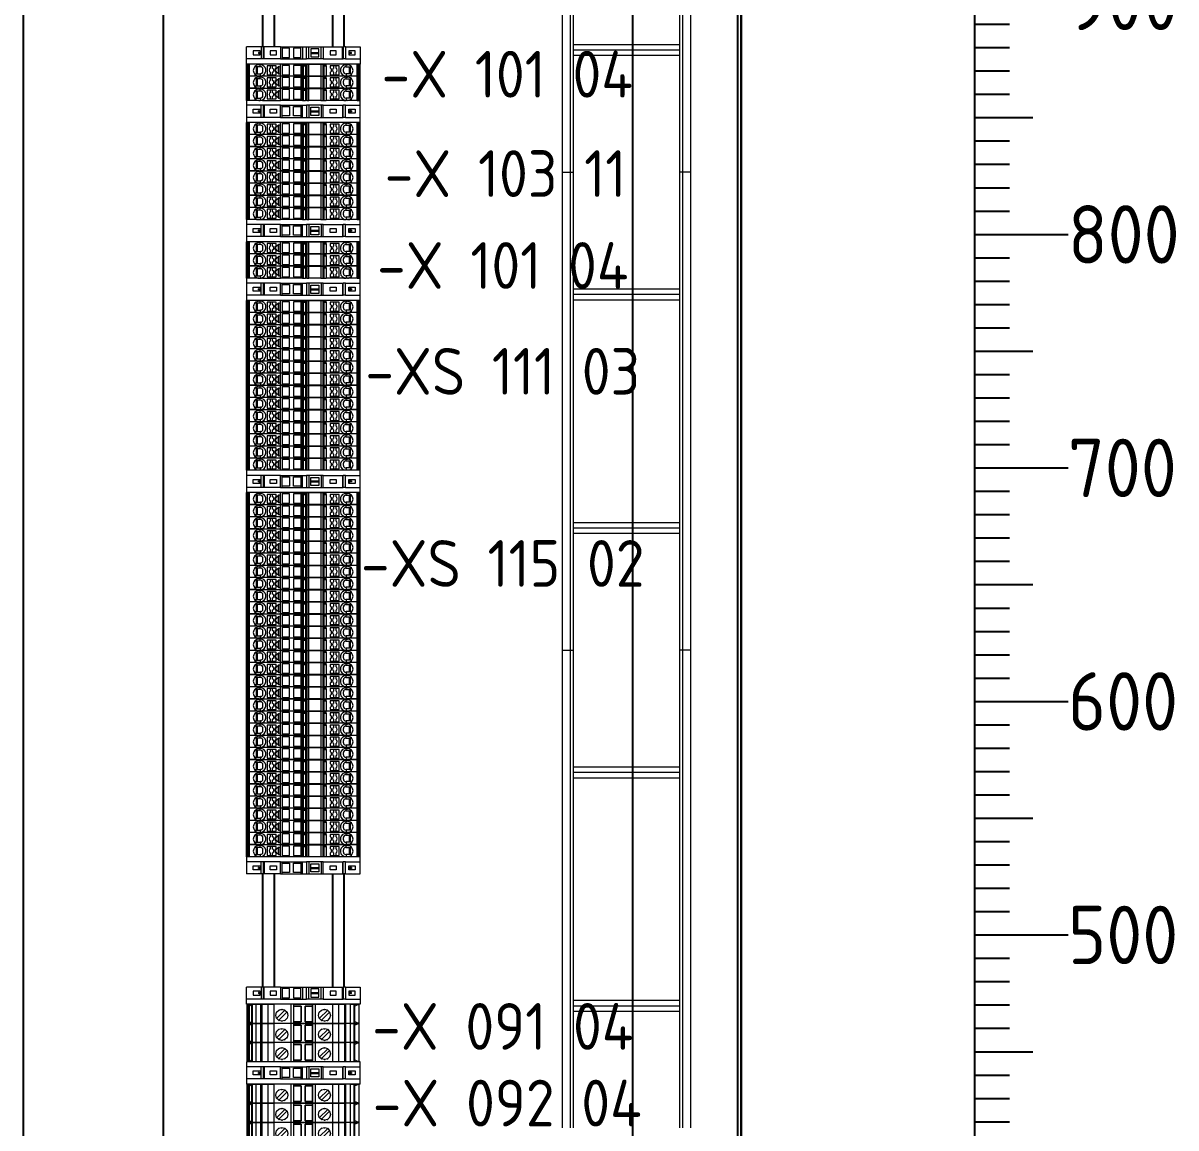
# Model space of a CAD drawing. Header units: millimetres. Extents: x 37984 to 70752, y 14140 to 37584.
# Drawn here: x 45920.5 to 46414.2, y 31186.2 to 31659.4 of the extents above; entities that cross this region are included whole.
import ezdxf
from ezdxf.enums import TextEntityAlignment as Align

# ---------------------------------------------------------------- set-up
doc = ezdxf.new("R2010")
doc.units = ezdxf.units.MM
doc.set_wipeout_variables(frame=1)
doc.layers.add('000-PI-Oprema', color=30, linetype='Continuous', lineweight=5)
doc.layers.add('SI-ORMAR-Oprema', color=30, linetype='Continuous', lineweight=5)
for name, color, linetype in [('000-PI-ORMAR', 2, 'Continuous'), ('000-PI_TEXT', 7, 'Continuous'), ('002-PI-Kabelska kanalica', 150, 'Continuous'), ('004-PI-DIN Šina', 3, 'Continuous')]:
    doc.layers.add(name, color=color, linetype=linetype)
doc.styles.add('PI0', font='isocpeur.ttf', dxfattribs={"width": 0.9})

# ---------------------------------------------------------------- blocks, each defined once
blk = doc.blocks.new('*U743')
at = {"layer": '002-PI-Kabelska kanalica'}
for p, q in [((-20, -100), (-20, 1420)), ((40, -100), (40, 1420))]:
    blk.add_line(p, q, dxfattribs=at)
blk = doc.blocks.new('*U744')
at = {"layer": '004-PI-DIN Šina'}
blk.add_lwpolyline([(1520, -17.5), (1520, 17.5), (0, 17.5), (0, -17.5)], close=True, dxfattribs=at)
for points in [[(0, 12.5), (1520, 12.5)], [(0, -12.5), (1520, -12.5)]]:
    blk.add_lwpolyline(points, dxfattribs=at)
blk = doc.blocks.new('*U749')
at = {"layer": '000-PI-Oprema', "ltscale": 0.25}
for p, q in [((-5, 722.54), (-5, 927.21)), ((-1.5, 722.54), (-1.5, 927.21)), ((-0.33, 722.54), (-0.33, 927.21)), ((45.33, 722.54), (45.33, 927.21)), ((46.5, 722.54), (46.5, 927.21)), ((50, 722.54), (50, 927.21)), ((-0.33, 777.21), (45.33, 777.21)), ((-0.33, 774.88), (45.33, 774.88)), ((-5, 722.54), (-0.33, 722.54)), ((-5, 722.54), (-0.33, 722.54)), ((-5, 517.87), (-5, 722.54)), ((-1.5, 722.54), (-1.5, 722.54)), ((-1.5, 517.87), (-1.5, 722.54)), ((-0.33, 517.87), (-0.33, 722.54)), ((50, 722.54), (45.33, 722.54)), ((50, 722.54), (45.33, 722.54)), ((45.33, 517.87), (45.33, 722.54)), ((46.5, 517.87), (46.5, 722.54)), ((50, 517.87), (50, 722.54)), ((-0.33, 672.54), (45.33, 672.54)), ((-0.33, 670.21), (45.33, 670.21)), ((-0.33, 572.54), (45.33, 572.54)), ((-0.33, 570.21), (45.33, 570.21)), ((-5, 517.87), (-0.33, 517.87)), ((-5, 517.87), (-0.33, 517.87)), ((-5, 313.2), (-5, 517.87)), ((-1.5, 517.87), (-1.5, 517.87)), ((-1.5, 313.2), (-1.5, 517.87)), ((-0.33, 313.2), (-0.33, 517.87)), ((50, 517.87), (45.33, 517.87)), ((50, 517.87), (45.33, 517.87)), ((45.33, 313.2), (45.33, 517.87)), ((46.5, 313.2), (46.5, 517.87)), ((50, 313.2), (50, 517.87)), ((-0.33, 467.87), (45.33, 467.87)), ((-0.33, 465.54), (45.33, 465.54)), ((-0.33, 367.87), (45.33, 367.87)), ((-0.33, 365.54), (45.33, 365.54))]:
    blk.add_line(p, q, dxfattribs=at)
for points in [[(-0.33, 772.54), (45.33, 772.54)], [(-0.33, 667.87), (45.33, 667.87)], [(-0.33, 567.87), (45.33, 567.87)], [(-0.33, 463.2), (45.33, 463.2)], [(-0.33, 363.2), (45.33, 363.2)]]:
    blk.add_lwpolyline(points, dxfattribs=at)
blk = doc.blocks.new('montažnaa')
at = {"layer": '000-PI-ORMAR'}
blk.add_line((46867.64, 28809.4), (46867.64, 26919.4), dxfattribs=at)
blk = doc.blocks.new('UT6')
blk.add_wipeout([(47586.51, 31702.83), (47586.51, 31694.61), (47634.55, 31694.61), (47634.55, 31702.83)]).dxf.layer = '000-PI-Oprema'
at = {"layer": '000-PI-Oprema'}
for p, q in [((47586.63, 31702.83), (47586.51, 31702.83)), ((47586.51, 31702.83), (47586.51, 31694.61)), ((47586.51, 31694.61), (47586.51, 31702.83)), ((47586.51, 31702.83), (47586.63, 31702.83)), ((47586.74, 31702.83), (47586.63, 31702.83)), ((47586.63, 31702.83), (47586.74, 31702.83)), ((47586.63, 31702.83), (47586.63, 31702.83)), ((47586.74, 31702.83), (47586.85, 31702.83)), ((47586.85, 31702.83), (47586.74, 31702.83)), ((47586.85, 31702.83), (47587.08, 31702.83)), ((47587.08, 31702.83), (47586.85, 31702.83)), ((47587.08, 31702.83), (47587.2, 31702.83)), ((47587.2, 31702.83), (47587.08, 31702.83)), ((47587.54, 31702.83), (47587.2, 31702.83)), ((47587.54, 31702.83), (47587.2, 31702.83)), ((47587.2, 31702.83), (47587.2, 31694.61)), ((47588.69, 31702.83), (47587.54, 31702.83)), ((47587.54, 31694.61), (47587.54, 31702.83)), ((47587.54, 31702.83), (47588.69, 31702.83)), ((47587.54, 31702.83), (47588.46, 31702.03)), ((47587.54, 31694.61), (47587.54, 31702.83)), ((47588.69, 31702.26), (47588.46, 31702.03)), ((47588.46, 31702.03), (47588.69, 31702.03)), ((47588.46, 31702.03), (47588.46, 31695.41)), ((47588.46, 31702.03), (47588.69, 31702.03)), ((47588.69, 31702.03), (47588.46, 31702.03)), ((47590.28, 31702.83), (47588.69, 31702.83)), ((47588.69, 31694.61), (47588.69, 31702.83)), ((47588.69, 31702.83), (47590.28, 31702.83)), ((47588.69, 31702.83), (47588.69, 31694.61)), ((47590.28, 31702.83), (47592.45, 31702.83)), ((47592.45, 31702.83), (47590.28, 31702.83)), ((47590.28, 31702.83), (47590.28, 31694.61)), ((47592.91, 31702.83), (47592.45, 31702.83)), ((47592.45, 31694.61), (47592.45, 31702.83)), ((47592.45, 31702.83), (47592.91, 31702.83)), ((47595.41, 31702.83), (47592.91, 31702.83)), ((47592.91, 31702.83), (47595.41, 31702.83)), ((47592.91, 31702.83), (47592.91, 31694.61)), ((47597.92, 31702.83), (47595.41, 31702.83)), ((47595.41, 31702.83), (47595.41, 31694.61)), ((47595.41, 31702.83), (47597.92, 31702.83)), ((47605.34, 31702.83), (47597.92, 31702.83)), ((47605.34, 31702.83), (47597.92, 31702.83)), ((47597.92, 31702.83), (47597.92, 31694.61)), ((47606.59, 31702.83), (47605.34, 31702.83)), ((47605.34, 31694.61), (47605.34, 31702.83)), ((47606.59, 31702.83), (47605.34, 31702.83)), ((47614.58, 31702.83), (47606.59, 31702.83)), ((47606.59, 31694.61), (47606.59, 31702.83)), ((47606.59, 31702.83), (47614.58, 31702.83)), ((47606.59, 31694.61), (47606.59, 31702.83)), ((47606.59, 31702.03), (47609.67, 31702.03)), ((47609.67, 31702.03), (47606.59, 31702.03)), ((47606.59, 31702.03), (47609.67, 31702.03)), ((47609.67, 31695.3), (47609.67, 31702.03)), ((47609.67, 31702.03), (47609.67, 31695.3)), ((47611.39, 31702.03), (47614.58, 31702.03)), ((47614.58, 31702.03), (47611.39, 31702.03)), ((47611.39, 31702.03), (47611.39, 31695.3)), ((47611.39, 31695.3), (47611.39, 31702.03)), ((47611.39, 31702.03), (47614.58, 31702.03)), ((47615.72, 31702.83), (47614.58, 31702.83)), ((47614.58, 31694.61), (47614.58, 31702.83)), ((47614.58, 31702.83), (47615.72, 31702.83)), ((47614.58, 31702.83), (47614.58, 31694.61)), ((47615.72, 31702.83), (47623.14, 31702.83)), ((47623.14, 31702.83), (47615.72, 31702.83)), ((47615.72, 31702.83), (47615.72, 31694.61)), ((47625.76, 31702.83), (47623.14, 31702.83)), ((47623.14, 31702.83), (47623.14, 31694.61)), ((47623.14, 31702.83), (47625.76, 31702.83)), ((47628.27, 31702.83), (47625.76, 31702.83)), ((47625.76, 31694.61), (47625.76, 31702.83)), ((47625.76, 31702.83), (47628.27, 31702.83)), ((47628.61, 31702.83), (47628.27, 31702.83)), ((47628.27, 31702.83), (47628.61, 31702.83)), ((47628.27, 31702.83), (47628.27, 31694.61)), ((47630.78, 31702.83), (47628.61, 31702.83)), ((47630.78, 31702.83), (47628.61, 31702.83)), ((47628.61, 31702.83), (47628.61, 31694.61)), ((47630.78, 31702.83), (47632.37, 31702.83)), ((47632.37, 31702.83), (47630.78, 31702.83)), ((47630.78, 31694.61), (47630.78, 31702.83)), ((47634.55, 31702.83), (47632.37, 31702.83)), ((47632.37, 31702.83), (47632.37, 31694.61)), ((47632.37, 31694.61), (47632.37, 31702.83)), ((47632.37, 31702.83), (47634.55, 31702.83)), ((47632.37, 31702.6), (47632.71, 31702.03)), ((47632.71, 31702.03), (47632.37, 31702.03)), ((47632.71, 31702.03), (47632.37, 31702.03)), ((47632.37, 31702.03), (47632.71, 31702.03)), ((47634.55, 31702.83), (47632.71, 31702.03)), ((47632.71, 31695.41), (47632.71, 31702.03)), ((47634.55, 31694.61), (47634.55, 31702.83)), ((47634.55, 31694.61), (47634.55, 31702.83)), ((47598.83, 31698.03), (47599.18, 31699.4)), ((47599.18, 31696.78), (47598.83, 31698.03)), ((47599.18, 31699.4), (47600.1, 31700.31)), ((47599.41, 31699.51), (47599.18, 31699.29)), ((47599.18, 31696.78), (47599.18, 31696.89)), ((47600.1, 31695.87), (47599.18, 31696.78)), ((47602.72, 31700.2), (47599.3, 31696.78)), ((47599.3, 31696.78), (47602.72, 31700.2)), ((47600.32, 31700.31), (47599.98, 31700.08)), ((47600.1, 31700.31), (47601.46, 31700.65)), ((47600.1, 31695.98), (47603.52, 31699.4)), ((47603.52, 31699.4), (47600.1, 31695.98)), ((47601.12, 31700.54), (47601.58, 31700.54)), ((47601.46, 31700.65), (47602.72, 31700.31)), ((47602.72, 31700.2), (47602.49, 31700.31)), ((47602.72, 31700.31), (47603.63, 31699.4)), ((47603.63, 31696.78), (47602.72, 31695.87)), ((47603.63, 31696.89), (47603.4, 31696.55)), ((47603.63, 31699.29), (47603.63, 31699.4)), ((47603.63, 31699.4), (47603.97, 31698.03)), ((47603.97, 31698.03), (47603.63, 31696.78)), ((47617.09, 31698.03), (47617.43, 31699.4)), ((47617.43, 31696.78), (47617.09, 31698.03)), ((47617.43, 31699.4), (47618.46, 31700.31)), ((47617.66, 31699.51), (47617.43, 31699.29)), ((47617.43, 31696.89), (47617.55, 31696.78)), ((47618.46, 31695.87), (47617.43, 31696.78)), ((47621.08, 31700.2), (47617.55, 31696.78)), ((47617.55, 31696.78), (47621.08, 31700.2)), ((47618.69, 31700.31), (47618.23, 31700.08)), ((47618.34, 31695.98), (47621.77, 31699.4)), ((47621.77, 31699.4), (47618.34, 31695.98)), ((47618.46, 31700.31), (47619.71, 31700.65)), ((47619.37, 31700.54), (47619.82, 31700.54)), ((47619.71, 31700.65), (47620.96, 31700.31)), ((47620.96, 31700.2), (47620.74, 31700.31)), ((47620.96, 31700.31), (47621.89, 31699.4)), ((47621.89, 31696.78), (47620.96, 31695.87)), ((47621.89, 31696.89), (47621.66, 31696.55)), ((47621.89, 31699.29), (47621.89, 31699.4)), ((47621.89, 31699.4), (47622.23, 31698.03)), ((47622.23, 31698.03), (47621.89, 31696.78)), ((47586.51, 31694.61), (47586.63, 31694.61)), ((47586.63, 31694.61), (47586.51, 31694.61)), ((47586.63, 31694.61), (47586.74, 31694.61)), ((47586.74, 31694.61), (47586.63, 31694.61)), ((47586.74, 31694.61), (47586.85, 31694.61)), ((47586.85, 31694.61), (47586.74, 31694.61)), ((47586.85, 31694.61), (47587.08, 31694.61)), ((47587.08, 31694.61), (47586.85, 31694.61)), ((47587.08, 31694.61), (47587.2, 31694.61)), ((47587.2, 31694.61), (47587.08, 31694.61)), ((47587.2, 31694.61), (47587.54, 31694.61)), ((47587.2, 31694.61), (47587.54, 31694.61)), ((47588.46, 31695.41), (47587.54, 31694.61)), ((47587.54, 31694.61), (47588.69, 31694.61)), ((47588.69, 31694.61), (47587.54, 31694.61)), ((47588.69, 31695.07), (47588.46, 31695.41)), ((47588.46, 31695.41), (47588.69, 31695.41)), ((47588.69, 31695.41), (47588.46, 31695.41)), ((47588.69, 31694.61), (47590.28, 31694.61)), ((47590.28, 31694.61), (47588.69, 31694.61)), ((47590.28, 31694.61), (47592.45, 31694.61)), ((47592.45, 31694.61), (47590.28, 31694.61)), ((47592.45, 31694.61), (47592.91, 31694.61)), ((47592.91, 31694.61), (47592.45, 31694.61)), ((47592.91, 31694.61), (47595.41, 31694.61)), ((47592.91, 31694.61), (47595.41, 31694.61)), ((47595.41, 31694.61), (47597.92, 31694.61)), ((47595.41, 31694.61), (47597.92, 31694.61)), ((47597.92, 31694.61), (47605.34, 31694.61)), ((47597.92, 31694.61), (47605.34, 31694.61)), ((47601.46, 31695.52), (47600.1, 31695.87)), ((47600.1, 31695.87), (47600.32, 31695.87)), ((47601.24, 31695.52), (47601.69, 31695.64)), ((47602.72, 31695.87), (47601.46, 31695.52)), ((47602.49, 31695.75), (47602.83, 31695.98)), ((47605.34, 31694.61), (47606.59, 31694.61)), ((47605.34, 31694.61), (47606.59, 31694.61)), ((47609.67, 31695.3), (47606.59, 31695.3)), ((47606.59, 31695.3), (47609.67, 31695.3)), ((47606.59, 31694.61), (47614.58, 31694.61)), ((47614.58, 31694.61), (47606.59, 31694.61)), ((47611.39, 31695.3), (47614.58, 31695.3)), ((47614.58, 31695.3), (47611.39, 31695.3)), ((47614.58, 31694.61), (47615.72, 31694.61)), ((47615.72, 31694.61), (47614.58, 31694.61)), ((47615.72, 31694.61), (47623.14, 31694.61)), ((47623.14, 31694.61), (47615.72, 31694.61)), ((47618.34, 31695.87), (47618.69, 31695.87)), ((47619.71, 31695.52), (47618.46, 31695.87)), ((47619.48, 31695.52), (47619.94, 31695.64)), ((47620.96, 31695.87), (47619.71, 31695.52)), ((47620.74, 31695.75), (47621.08, 31695.98)), ((47623.14, 31694.61), (47625.76, 31694.61)), ((47625.76, 31694.61), (47623.14, 31694.61)), ((47625.76, 31694.61), (47628.27, 31694.61)), ((47628.27, 31694.61), (47625.76, 31694.61)), ((47628.27, 31694.61), (47628.61, 31694.61)), ((47628.61, 31694.61), (47628.27, 31694.61)), ((47630.78, 31694.61), (47628.61, 31694.61)), ((47628.61, 31694.61), (47630.78, 31694.61)), ((47632.37, 31694.61), (47630.78, 31694.61)), ((47630.78, 31694.61), (47632.37, 31694.61)), ((47632.37, 31695.41), (47632.71, 31695.41)), ((47632.71, 31695.41), (47632.37, 31695.41)), ((47632.71, 31695.41), (47632.37, 31694.84)), ((47632.37, 31694.61), (47634.55, 31694.61)), ((47634.55, 31694.61), (47632.37, 31694.61)), ((47632.71, 31695.41), (47634.55, 31694.61)), ((47634.55, 31694.61), (47634.55, 31694.61))]:
    blk.add_line(p, q, dxfattribs=at)
blk = doc.blocks.new('*U402')
blk.add_wipeout([(-24.3, -7.35), (24.3, -7.35), (24.3, 0), (-24.3, 0)])
at = {"layer": 'SI-ORMAR-Oprema'}
for p, q in [((-18.03, 0), (-24.3, 0)), ((-18.03, 0), (-18.03, -5.15)), ((-17.1, 0), (-18.03, 0)), ((-17.1, 0), (-17.1, -5.15)), ((-17, 0), (-17.1, 0)), ((-17, -5.15), (-17, 0)), ((-16.74, 0), (-17, 0)), ((-16.74, -5.15), (-16.74, 0)), ((-9.72, 0), (-16.74, 0)), ((-9.72, 0), (-9, 0)), ((-9.72, 0), (-9.72, -5.15)), ((-9, 0), (-9, -0.57)), ((-9, 0), (-1, 0)), ((-1, 0), (-0.28, 0)), ((-1, -0.57), (-1, 0)), ((-0.28, 0), (1.39, 0)), ((-0.28, 0), (-0.28, -5.15)), ((1.39, 0), (2.32, 0)), ((1.39, -5.15), (1.39, 0)), ((2.32, 0), (7.69, 0)), ((2.32, -5.15), (2.32, 0)), ((7.69, -5.15), (7.69, 0)), ((7.69, 0), (8.51, 0)), ((8.51, 0), (8.51, -5.15)), ((8.51, 0), (16.74, 0)), ((16.74, -5.15), (16.74, 0)), ((16.74, 0), (17, 0)), ((17, 0), (17, -5.15)), ((17, 0), (17.1, 0)), ((17.1, 0), (17.1, -5.15)), ((18.03, 0), (17.1, 0)), ((18.03, 0), (18.03, -5.15)), ((18.03, 0), (24.3, 0)), ((24.3, 0), (24.3, -7.35)), ((-24.3, -7.35), (-24.3, 0)), ((-21.4, -1.72), (-21.4, -3.42)), ((-18.5, -1.72), (-21.4, -1.72)), ((-21.4, -3.42), (-18.5, -3.42)), ((-19.01, -2.37), (-19.15, -2.37)), ((-19.15, -2.37), (-19.15, -2.77)), ((-19.01, -2.77), (-19.15, -2.77)), ((-19.01, -2.37), (-18.5, -2.37)), ((-19.01, -2.77), (-19.01, -2.37)), ((-19.01, -2.77), (-18.5, -2.77)), ((-18.5, -2.37), (-18.5, -1.72)), ((-18.5, -2.77), (-18.5, -2.37)), ((-18.5, -3.42), (-18.5, -2.77)), ((-14.15, -1.72), (-14.15, -3.42)), ((-11.45, -1.72), (-14.15, -1.72)), ((-14.15, -3.42), (-11.45, -3.42)), ((-11.45, -3.42), (-11.45, -1.72)), ((-9, -0.57), (-9, -4.57)), ((-5.85, -0.57), (-9, -0.57)), ((-9, -4.57), (-9, -5.15)), ((-9, -4.57), (-5.85, -4.57)), ((-5.85, -4.57), (-5.85, -0.57)), ((-4.15, -0.57), (-4.15, -4.57)), ((-1, -0.57), (-4.15, -0.57)), ((-4.15, -4.57), (-1, -4.57)), ((-1, -4.57), (-1, -0.57)), ((-1, -5.15), (-1, -4.57)), ((6.67, -0.82), (3.22, -0.82)), ((3.22, -0.82), (3.22, -2.37)), ((3.22, -2.37), (6.67, -2.37)), ((3.22, -2.37), (3.22, -2.77)), ((3.22, -2.77), (6.67, -2.77)), ((3.22, -2.77), (3.22, -4.32)), ((3.22, -4.32), (6.67, -4.32)), ((6.67, -2.37), (6.67, -0.82)), ((6.67, -2.77), (6.67, -2.37)), ((6.67, -4.32), (6.67, -2.77)), ((11.45, -1.72), (11.45, -3.42)), ((14.15, -1.72), (11.45, -1.72)), ((11.45, -3.42), (14.15, -3.42)), ((14.15, -3.42), (14.15, -1.72)), ((22.25, -1.72), (19.55, -1.72)), ((19.55, -1.72), (19.55, -2.37)), ((19.55, -2.37), (19.89, -2.37)), ((19.55, -2.37), (19.55, -2.77)), ((19.55, -2.77), (19.55, -3.42)), ((19.55, -2.77), (19.89, -2.77)), ((19.55, -3.42), (22.25, -3.42)), ((20.59, -2.37), (19.89, -2.37)), ((19.89, -2.77), (19.89, -2.37)), ((20.59, -2.77), (19.89, -2.77)), ((20.59, -2.77), (20.59, -2.37)), ((22.25, -3.42), (22.25, -1.72)), ((-18.03, -5.15), (-24.3, -5.15)), ((24.3, -7.35), (-24.3, -7.35)), ((-17.1, -5.15), (-18.03, -5.15)), ((-17, -5.15), (-17.1, -5.15)), ((-16.74, -5.15), (-17, -5.15)), ((-9.72, -5.15), (-16.74, -5.15)), ((-9.72, -5.15), (-9, -5.15)), ((-9, -5.15), (-1, -5.15)), ((-1, -5.15), (-0.28, -5.15)), ((-0.28, -5.15), (1.39, -5.15)), ((2.32, -5.15), (1.39, -5.15)), ((7.69, -5.15), (2.32, -5.15)), ((8.51, -5.15), (7.69, -5.15)), ((8.51, -5.15), (16.74, -5.15)), ((16.74, -5.15), (17, -5.15)), ((17, -5.15), (17.1, -5.15)), ((18.03, -5.15), (17.1, -5.15)), ((18.03, -5.15), (24.3, -5.15))]:
    blk.add_line(p, q, dxfattribs=at)
blk = doc.blocks.new('*U403')
blk.add_wipeout([(-24.3, 2.2), (24.3, 2.2), (24.3, -7.35), (-24.3, -7.35)])
at = {"layer": 'SI-ORMAR-Oprema'}
for p, q in [((-24.3, 2.2), (-24.3, -7.35)), ((24.3, 2.2), (-24.3, 2.2)), ((-18.03, 0), (-24.3, 0)), ((24.3, -7.35), (24.3, 2.2)), ((-21.4, -3.42), (-21.4, -1.72)), ((-21.4, -1.72), (-18.5, -1.72)), ((-18.5, -3.42), (-21.4, -3.42)), ((-19.01, -2.38), (-19.15, -2.38)), ((-19.15, -2.78), (-19.15, -2.38)), ((-19.01, -2.78), (-19.15, -2.78)), ((-19.01, -2.38), (-19.01, -2.78)), ((-19.01, -2.38), (-18.5, -2.38)), ((-19.01, -2.78), (-18.5, -2.78)), ((-18.5, -1.72), (-18.5, -2.38)), ((-18.5, -2.38), (-18.5, -2.78)), ((-18.5, -2.78), (-18.5, -3.42)), ((-18.03, -5.15), (-18.03, 0)), ((-17.1, 0), (-18.03, 0)), ((-17.1, -5.15), (-17.1, 0)), ((-17, 0), (-17.1, 0)), ((-17, 0), (-17, -5.15)), ((-16.74, 0), (-17, 0)), ((-16.74, 0), (-16.74, -5.15)), ((-9.72, 0), (-16.74, 0)), ((-14.15, -1.72), (-11.45, -1.72)), ((-14.15, -3.42), (-14.15, -1.72)), ((-11.45, -3.42), (-14.15, -3.42)), ((-11.45, -1.72), (-11.45, -3.42)), ((-9.72, 0), (-9, 0)), ((-9.72, -5.15), (-9.72, 0)), ((-9, -0.57), (-9, 0)), ((-9, 0), (-1, 0)), ((-9, -4.57), (-9, -0.57)), ((-9, -0.57), (-5.85, -0.57)), ((-5.85, -4.57), (-9, -4.57)), ((-9, -5.15), (-9, -4.57)), ((-5.85, -0.57), (-5.85, -4.57)), ((-4.15, -0.57), (-1, -0.57)), ((-4.15, -4.57), (-4.15, -0.57)), ((-1, -4.57), (-4.15, -4.57)), ((-1, 0), (-1, -0.57)), ((-1, 0), (-0.28, 0)), ((-1, -0.57), (-1, -4.57)), ((-1, -4.57), (-1, -5.15)), ((-0.28, 0), (1.39, 0)), ((-0.28, -5.15), (-0.28, 0)), ((2.32, 0), (1.39, 0)), ((1.39, 0), (1.39, -5.15)), ((7.69, 0), (2.32, 0)), ((2.32, 0), (2.32, -5.15)), ((3.22, -0.82), (6.67, -0.82)), ((3.22, -2.38), (3.22, -0.82)), ((3.22, -2.38), (6.67, -2.38)), ((3.22, -2.78), (3.22, -2.38)), ((3.22, -2.78), (6.67, -2.78)), ((3.22, -4.32), (3.22, -2.78)), ((6.67, -4.32), (3.22, -4.32)), ((6.67, -0.82), (6.67, -2.38)), ((6.67, -2.38), (6.67, -2.78)), ((6.67, -2.78), (6.67, -4.32)), ((7.69, 0), (7.69, -5.15)), ((8.51, 0), (7.69, 0)), ((8.51, -5.15), (8.51, 0)), ((8.51, 0), (16.74, 0)), ((11.45, -1.72), (14.15, -1.72)), ((11.45, -3.42), (11.45, -1.72)), ((14.15, -3.42), (11.45, -3.42)), ((14.15, -1.72), (14.15, -3.42)), ((16.74, 0), (16.74, -5.15)), ((16.74, 0), (17, 0)), ((17, -5.15), (17, 0)), ((17, 0), (17.1, 0)), ((18.03, 0), (17.1, 0)), ((17.1, -5.15), (17.1, 0)), ((18.03, 0), (24.3, 0)), ((18.03, -5.15), (18.03, 0)), ((19.55, -2.38), (19.55, -1.72)), ((19.55, -1.72), (22.25, -1.72)), ((19.55, -2.78), (19.55, -2.38)), ((19.55, -2.38), (19.89, -2.38)), ((19.55, -2.78), (19.89, -2.78)), ((19.55, -3.42), (19.55, -2.78)), ((22.25, -3.42), (19.55, -3.42)), ((19.89, -2.38), (19.89, -2.78)), ((20.59, -2.38), (19.89, -2.38)), ((20.59, -2.78), (19.89, -2.78)), ((20.59, -2.38), (20.59, -2.78)), ((22.25, -1.72), (22.25, -3.42)), ((-18.03, -5.15), (-24.3, -5.15)), ((24.3, -7.35), (-24.3, -7.35)), ((-17.1, -5.15), (-18.03, -5.15)), ((-17, -5.15), (-17.1, -5.15)), ((-16.74, -5.15), (-17, -5.15)), ((-9.72, -5.15), (-16.74, -5.15)), ((-9.72, -5.15), (-9, -5.15)), ((-9, -5.15), (-1, -5.15)), ((-1, -5.15), (-0.28, -5.15)), ((-0.28, -5.15), (1.39, -5.15)), ((1.39, -5.15), (2.32, -5.15)), ((2.32, -5.15), (7.69, -5.15)), ((7.69, -5.15), (8.51, -5.15)), ((8.51, -5.15), (16.74, -5.15)), ((16.74, -5.15), (17, -5.15)), ((17, -5.15), (17.1, -5.15)), ((18.03, -5.15), (17.1, -5.15)), ((18.03, -5.15), (24.3, -5.15))]:
    blk.add_line(p, q, dxfattribs=at)
blk = doc.blocks.new('*U457')
blk.add_wipeout([(47227.3, 37326.63), (47227.3, 37321.48), (47275.9, 37321.48), (47275.9, 37326.63)])
at = {"layer": '000-PI-Oprema'}
for p, q in [((47227.3, 37321.48), (47227.3, 37326.63)), ((47227.85, 37326.63), (47227.3, 37326.63)), ((47228.39, 37326.63), (47227.85, 37326.63)), ((47227.85, 37321.48), (47227.85, 37326.63)), ((47228.39, 37321.48), (47228.39, 37326.63)), ((47228.56, 37326.63), (47228.39, 37326.63)), ((47228.56, 37321.48), (47228.56, 37326.63)), ((47241.88, 37326.63), (47228.56, 37326.63)), ((47231, 37325.48), (47230.9, 37325.58)), ((47231.45, 37325.48), (47231, 37325.48)), ((47231.45, 37325.48), (47231.45, 37322.48)), ((47231.6, 37325.48), (47231.45, 37325.48)), ((47231.6, 37322.48), (47231.6, 37325.48)), ((47231.85, 37325.48), (47231.6, 37325.48)), ((47231.85, 37325.48), (47231.85, 37322.48)), ((47233.2, 37325.48), (47231.85, 37325.48)), ((47233.2, 37326.28), (47232.6, 37326.28)), ((47233.2, 37325.48), (47233.2, 37326.28)), ((47233.3, 37325.48), (47233.2, 37325.48)), ((47237.55, 37325.88), (47236.15, 37325.88)), ((47236.15, 37325.88), (47236.15, 37322.08)), ((47238.35, 37325.88), (47237.55, 37325.88)), ((47237.55, 37324.9), (47237.55, 37325.88)), ((47239.95, 37325.88), (47238.35, 37325.88)), ((47238.35, 37325.88), (47238.35, 37324.9)), ((47239.95, 37324.98), (47239.95, 37325.88)), ((47240.78, 37325.37), (47240.78, 37322.6)), ((47241.88, 37321.48), (47241.88, 37326.63)), ((47242.6, 37326.63), (47241.88, 37326.63)), ((47242.6, 37326.63), (47242.6, 37326.06)), ((47250.6, 37326.63), (47242.6, 37326.63)), ((47242.6, 37326.06), (47242.6, 37322.06)), ((47245.75, 37326.06), (47242.6, 37326.06)), ((47245.75, 37322.06), (47245.75, 37326.06)), ((47247.45, 37326.06), (47247.45, 37322.06)), ((47250.6, 37326.06), (47247.45, 37326.06)), ((47250.6, 37326.63), (47250.6, 37326.06)), ((47251.32, 37326.63), (47250.6, 37326.63)), ((47250.6, 37326.06), (47250.6, 37322.06)), ((47251.32, 37326.63), (47251.75, 37326.63)), ((47251.32, 37321.48), (47251.32, 37326.63)), ((47251.65, 37321.48), (47251.65, 37325.83)), ((47251.65, 37325.83), (47251.75, 37325.83)), ((47251.75, 37325.83), (47251.75, 37326.63)), ((47252.21, 37326.63), (47251.75, 37326.63)), ((47251.75, 37325.83), (47252.21, 37325.83)), ((47252.21, 37326.63), (47252.56, 37326.63)), ((47252.21, 37325.83), (47252.21, 37326.63)), ((47253.07, 37326.63), (47252.56, 37326.63)), ((47252.56, 37326.63), (47252.56, 37321.48)), ((47253.07, 37326.63), (47253.07, 37321.48)), ((47253.07, 37326.63), (47253.98, 37326.63)), ((47253.98, 37321.48), (47253.98, 37326.63)), ((47253.98, 37326.63), (47259.12, 37326.63)), ((47259.12, 37326.63), (47259.12, 37321.48)), ((47259.12, 37326.63), (47260.03, 37326.63)), ((47260.03, 37326.63), (47260.03, 37321.48)), ((47260.03, 37326.63), (47260.54, 37326.63)), ((47260.54, 37321.48), (47260.54, 37326.63)), ((47260.54, 37326.63), (47260.89, 37326.63)), ((47260.89, 37325.83), (47260.89, 37326.63)), ((47261.35, 37326.63), (47260.89, 37326.63)), ((47260.89, 37325.83), (47261.35, 37325.83)), ((47261.35, 37325.83), (47261.35, 37326.63)), ((47274.65, 37326.63), (47261.35, 37326.63)), ((47261.35, 37325.83), (47261.45, 37325.83)), ((47261.45, 37325.83), (47261.45, 37321.48)), ((47264.75, 37325.88), (47263.15, 37325.88)), ((47263.15, 37325.88), (47263.15, 37324.98)), ((47264.75, 37324.9), (47264.75, 37325.88)), ((47265.55, 37325.88), (47264.75, 37325.88)), ((47265.55, 37325.88), (47265.55, 37324.9)), ((47266.95, 37325.88), (47265.55, 37325.88)), ((47266.95, 37322.08), (47266.95, 37325.88)), ((47269.8, 37325.48), (47269.9, 37325.48)), ((47269.9, 37326.28), (47270.5, 37326.28)), ((47269.9, 37325.48), (47269.9, 37326.28)), ((47269.9, 37325.48), (47271.25, 37325.48)), ((47271.25, 37325.48), (47271.25, 37322.48)), ((47271.25, 37325.48), (47271.5, 37325.48)), ((47271.5, 37322.48), (47271.5, 37325.48)), ((47271.5, 37325.48), (47271.65, 37325.48)), ((47271.65, 37325.48), (47271.65, 37322.48)), ((47271.65, 37325.48), (47272.1, 37325.48)), ((47272.1, 37325.48), (47272.2, 37325.58)), ((47274.65, 37321.48), (47274.65, 37326.63)), ((47274.65, 37326.63), (47274.82, 37326.63)), ((47274.82, 37321.48), (47274.82, 37326.63)), ((47274.82, 37326.63), (47275.35, 37326.63)), ((47275.35, 37321.48), (47275.35, 37326.63)), ((47275.35, 37326.63), (47275.9, 37326.63)), ((47275.9, 37321.48), (47275.9, 37326.63)), ((47227.85, 37321.48), (47227.3, 37321.48)), ((47228.39, 37321.48), (47227.85, 37321.48)), ((47228.56, 37321.48), (47228.39, 37321.48)), ((47231.6, 37321.48), (47228.56, 37321.48)), ((47230.9, 37322.19), (47231.2, 37322.48)), ((47231.2, 37322.48), (47231.45, 37322.48)), ((47231.45, 37322.48), (47231.6, 37322.48)), ((47231.6, 37322.48), (47231.85, 37322.48)), ((47231.6, 37321.7), (47231.6, 37321.48)), ((47232.6, 37321.48), (47231.6, 37321.48)), ((47231.85, 37322.48), (47233.2, 37322.48)), ((47232.6, 37321.48), (47233.2, 37321.48)), ((47233.3, 37322.48), (47233.2, 37322.48)), ((47233.2, 37322.48), (47233.2, 37321.48)), ((47234.2, 37321.48), (47233.2, 37321.48)), ((47234.2, 37321.48), (47234.2, 37321.7)), ((47234.2, 37321.48), (47241.88, 37321.48)), ((47236.15, 37322.08), (47237.55, 37322.08)), ((47237.55, 37322.08), (47237.55, 37323.07)), ((47237.55, 37322.08), (47238.35, 37322.08)), ((47238.35, 37323.07), (47238.35, 37322.08)), ((47238.35, 37322.08), (47239.95, 37322.08)), ((47239.55, 37324.58), (47239.95, 37324.98)), ((47239.55, 37323.38), (47239.55, 37324.58)), ((47239.95, 37322.98), (47239.55, 37323.38)), ((47239.95, 37322.08), (47239.95, 37322.98)), ((47242.6, 37321.48), (47241.88, 37321.48)), ((47242.6, 37322.06), (47245.75, 37322.06)), ((47242.6, 37322.06), (47242.6, 37321.48)), ((47250.6, 37321.48), (47242.6, 37321.48)), ((47247.45, 37322.06), (47250.6, 37322.06)), ((47250.6, 37322.06), (47250.6, 37321.48)), ((47251.32, 37321.48), (47250.6, 37321.48)), ((47251.32, 37321.48), (47251.65, 37321.48)), ((47251.65, 37321.48), (47252.56, 37321.48)), ((47253.07, 37321.48), (47252.56, 37321.48)), ((47253.07, 37321.48), (47253.98, 37321.48)), ((47259.12, 37321.48), (47253.98, 37321.48)), ((47259.12, 37321.48), (47260.03, 37321.48)), ((47260.03, 37321.48), (47260.54, 37321.48)), ((47260.54, 37321.48), (47261.45, 37321.48)), ((47268.9, 37321.48), (47261.45, 37321.48)), ((47263.15, 37324.98), (47263.55, 37324.58)), ((47263.55, 37323.38), (47263.15, 37322.98)), ((47263.15, 37322.98), (47263.15, 37322.08)), ((47263.15, 37322.08), (47264.75, 37322.08)), ((47263.55, 37324.58), (47263.55, 37323.38)), ((47264.75, 37322.08), (47264.75, 37323.07)), ((47264.75, 37322.08), (47265.55, 37322.08)), ((47265.55, 37323.07), (47265.55, 37322.08)), ((47265.55, 37322.08), (47266.95, 37322.08)), ((47268.8, 37323.48), (47268.8, 37324.48)), ((47268.9, 37321.48), (47268.9, 37321.7)), ((47268.9, 37321.48), (47269.9, 37321.48)), ((47269.8, 37322.48), (47269.9, 37322.48)), ((47271.25, 37322.48), (47269.9, 37322.48)), ((47269.9, 37322.48), (47269.9, 37321.48)), ((47270.5, 37321.48), (47269.9, 37321.48)), ((47271.5, 37321.48), (47270.5, 37321.48)), ((47271.5, 37322.48), (47271.25, 37322.48)), ((47271.65, 37322.48), (47271.5, 37322.48)), ((47271.5, 37321.7), (47271.5, 37321.48)), ((47274.65, 37321.48), (47271.5, 37321.48)), ((47271.9, 37322.48), (47271.65, 37322.48)), ((47272.2, 37322.19), (47271.9, 37322.48)), ((47274.65, 37321.48), (47274.82, 37321.48)), ((47274.82, 37321.48), (47275.35, 37321.48)), ((47275.35, 37321.48), (47275.9, 37321.48))]:
    blk.add_line(p, q, dxfattribs=at)
for centre, radius, start, end in [((47232.6, 37323.88), 2.4, 135, 225), ((47232.6, 37323.88), 2.4, 90, 135), ((47233.2, 37323.88), 2.4, 294.6243, 90), ((47233.3, 37324.48), 1, 0, 90), ((47241.15, 37325.03), 0.5, 5.4406, 134.9997), ((47269.9, 37323.88), 2.4, 90, 245.3757), ((47269.8, 37324.48), 1, 90, 180), ((47270.5, 37323.88), 2.4, 45, 90), ((47270.5, 37323.88), 2.4, 315, 45), ((47232.6, 37323.88), 2.4, 225, 245.3757), ((47232.6, 37323.88), 2.4, 245.3757, 270), ((47233.2, 37323.88), 2.4, 270, 294.6243), ((47233.3, 37323.48), 1, 270, 360), ((47237.95, 37323.98), 1, 113.5782, 246.4218), ((47237.95, 37323.98), 1, 293.5782, 66.4218), ((47241.15, 37322.93), 0.5, 225, 354.5597), ((47265.15, 37323.98), 1, 113.5782, 246.4218), ((47265.15, 37323.98), 1, 293.5782, 66.4218), ((47269.8, 37323.48), 1, 180, 270), ((47269.9, 37323.88), 2.4, 245.3757, 270), ((47270.5, 37323.88), 2.4, 270, 294.6243), ((47270.5, 37323.88), 2.4, 294.6243, 315)]:
    blk.add_arc(centre, radius, start, end, dxfattribs=at)
for points in [[(47240.78, 37325.37), (47240.55, 37325.14), (47240.32, 37324.91), (47240.09, 37324.68), (47239.85, 37324.44)], [(47240.8, 37325.39), (47240.79, 37325.38), (47240.78, 37325.37)], [(47234.3, 37323.48), (47234.3, 37323.61), (47234.3, 37323.74), (47234.3, 37323.87), (47234.3, 37324.01), (47234.3, 37324.14), (47234.3, 37324.26), (47234.3, 37324.38), (47234.3, 37324.48)], [(47239.85, 37323.53), (47239.85, 37323.76), (47239.85, 37323.98), (47239.85, 37324.21), (47239.85, 37324.44)], [(47240.78, 37322.6), (47240.55, 37322.83), (47240.32, 37323.05), (47240.09, 37323.29), (47239.85, 37323.53)], [(47240.8, 37322.58), (47240.79, 37322.59), (47240.78, 37322.6)], [(47241.75, 37323.98), (47241.73, 37324.26), (47241.7, 37324.53), (47241.67, 37324.81), (47241.65, 37325.08)], [(47241.65, 37322.89), (47241.67, 37323.16), (47241.7, 37323.44), (47241.73, 37323.71), (47241.75, 37323.98)]]:
    blk.add_spline(points, degree=3, dxfattribs=at)
blk = doc.blocks.new('*U1049')
at = {"layer": '000-PI-Oprema'}
blk.add_blockref('*U457', (-47251.6, -37324.06), dxfattribs=at)
blk = doc.blocks.new('*U1048')
at = {"layer": '000-PI-Oprema', "color": 0, "linetype": 'ByBlock', "lineweight": -2, "transparency": 16777216}
blk.add_blockref('*U1049', (0, 0), dxfattribs=at)
blk.add_blockref('*U1049', (0, -5.2), dxfattribs=at)
blk.add_blockref('*U1049', (0, -10.4), dxfattribs=at)
blk = doc.blocks.new('*U1051')
at = {"layer": '000-PI-Oprema'}
blk.add_blockref('*U457', (-47251.6, -37324.06), dxfattribs=at)
blk = doc.blocks.new('*U1050')
at = {"layer": '000-PI-Oprema', "color": 0, "linetype": 'ByBlock', "lineweight": -2, "transparency": 16777216}
blk.add_blockref('*U1051', (0, 0), dxfattribs=at)
blk.add_blockref('*U1051', (0, -5.2), dxfattribs=at)
blk.add_blockref('*U1051', (0, -10.4), dxfattribs=at)
blk.add_blockref('*U1051', (0, -15.6), dxfattribs=at)
blk.add_blockref('*U1051', (0, -20.8), dxfattribs=at)
blk.add_blockref('*U1051', (0, -26), dxfattribs=at)
blk.add_blockref('*U1051', (0, -31.2), dxfattribs=at)
blk.add_blockref('*U1051', (0, -36.4), dxfattribs=at)
blk = doc.blocks.new('*U1053')
at = {"layer": '000-PI-Oprema'}
blk.add_blockref('*U457', (-47251.6, -37324.06), dxfattribs=at)
blk = doc.blocks.new('*U1052')
at = {"layer": '000-PI-Oprema', "color": 0, "linetype": 'ByBlock', "lineweight": -2, "transparency": 16777216}
blk.add_blockref('*U1053', (0, 0), dxfattribs=at)
blk.add_blockref('*U1053', (0, -5.2), dxfattribs=at)
blk.add_blockref('*U1053', (0, -10.4), dxfattribs=at)
blk = doc.blocks.new('*U1055')
at = {"layer": '000-PI-Oprema'}
blk.add_blockref('*U457', (-47251.6, -37324.06), dxfattribs=at)
blk = doc.blocks.new('*U1054')
at = {"layer": '000-PI-Oprema', "color": 0, "linetype": 'ByBlock', "lineweight": -2, "transparency": 16777216}
blk.add_blockref('*U1055', (0, 0), dxfattribs=at)
blk.add_blockref('*U1055', (0, -5.2), dxfattribs=at)
blk.add_blockref('*U1055', (0, -10.4), dxfattribs=at)
blk.add_blockref('*U1055', (0, -15.6), dxfattribs=at)
blk.add_blockref('*U1055', (0, -20.8), dxfattribs=at)
blk.add_blockref('*U1055', (0, -26), dxfattribs=at)
blk.add_blockref('*U1055', (0, -31.2), dxfattribs=at)
blk.add_blockref('*U1055', (0, -36.4), dxfattribs=at)
blk.add_blockref('*U1055', (0, -41.6), dxfattribs=at)
blk.add_blockref('*U1055', (0, -46.8), dxfattribs=at)
blk.add_blockref('*U1055', (0, -52), dxfattribs=at)
blk.add_blockref('*U1055', (0, -57.2), dxfattribs=at)
blk.add_blockref('*U1055', (0, -62.4), dxfattribs=at)
blk.add_blockref('*U1055', (0, -67.6), dxfattribs=at)
blk = doc.blocks.new('*U1057')
at = {"layer": '000-PI-Oprema'}
blk.add_blockref('*U457', (-47251.6, -37324.06), dxfattribs=at)
blk = doc.blocks.new('*U1056')
at = {"layer": '000-PI-Oprema', "color": 0, "linetype": 'ByBlock', "lineweight": -2, "transparency": 16777216}
blk.add_blockref('*U1057', (0, 0), dxfattribs=at)
blk.add_blockref('*U1057', (0, -5.2), dxfattribs=at)
blk.add_blockref('*U1057', (0, -10.4), dxfattribs=at)
blk.add_blockref('*U1057', (0, -15.6), dxfattribs=at)
blk.add_blockref('*U1057', (0, -20.8), dxfattribs=at)
blk.add_blockref('*U1057', (0, -26), dxfattribs=at)
blk.add_blockref('*U1057', (0, -31.2), dxfattribs=at)
blk.add_blockref('*U1057', (0, -36.4), dxfattribs=at)
blk.add_blockref('*U1057', (0, -41.6), dxfattribs=at)
blk.add_blockref('*U1057', (0, -46.8), dxfattribs=at)
blk.add_blockref('*U1057', (0, -52), dxfattribs=at)
blk.add_blockref('*U1057', (0, -57.2), dxfattribs=at)
blk.add_blockref('*U1057', (0, -62.4), dxfattribs=at)
blk.add_blockref('*U1057', (0, -67.6), dxfattribs=at)
blk.add_blockref('*U1057', (0, -72.8), dxfattribs=at)
blk.add_blockref('*U1057', (0, -78), dxfattribs=at)
blk.add_blockref('*U1057', (0, -83.2), dxfattribs=at)
blk.add_blockref('*U1057', (0, -88.4), dxfattribs=at)
blk.add_blockref('*U1057', (0, -93.6), dxfattribs=at)
blk.add_blockref('*U1057', (0, -98.8), dxfattribs=at)
blk.add_blockref('*U1057', (0, -104), dxfattribs=at)
blk.add_blockref('*U1057', (0, -109.2), dxfattribs=at)
blk.add_blockref('*U1057', (0, -114.4), dxfattribs=at)
blk.add_blockref('*U1057', (0, -119.6), dxfattribs=at)
blk.add_blockref('*U1057', (0, -124.8), dxfattribs=at)
blk.add_blockref('*U1057', (0, -130), dxfattribs=at)
blk.add_blockref('*U1057', (0, -135.2), dxfattribs=at)
blk.add_blockref('*U1057', (0, -140.4), dxfattribs=at)
blk.add_blockref('*U1057', (0, -145.6), dxfattribs=at)
blk.add_blockref('*U1057', (0, -150.8), dxfattribs=at)
blk = doc.blocks.new('*U404')
blk.add_wipeout([(-24.3, 0), (24.3, 0), (24.3, -7.35), (-24.3, -7.35)])
at = {"layer": 'SI-ORMAR-Oprema'}
for p, q in [((24.3, 0), (-24.3, 0)), ((24.3, -7.35), (24.3, 0)), ((-24.3, 0), (-24.3, -7.35)), ((-18.03, -2.2), (-24.3, -2.2)), ((-21.4, -5.62), (-21.4, -3.92)), ((-21.4, -3.92), (-18.5, -3.92)), ((-19.01, -4.58), (-19.15, -4.58)), ((-19.15, -4.98), (-19.15, -4.58)), ((-19.01, -4.58), (-19.01, -4.98)), ((-19.01, -4.58), (-18.5, -4.58)), ((-18.5, -3.92), (-18.5, -4.58)), ((-18.5, -4.58), (-18.5, -4.98)), ((-18.03, -7.35), (-18.03, -2.2)), ((-17.1, -2.2), (-18.03, -2.2)), ((-17.1, -7.35), (-17.1, -2.2)), ((-17, -2.2), (-17.1, -2.2)), ((-17, -2.2), (-17, -7.35)), ((-16.74, -2.2), (-17, -2.2)), ((-16.74, -2.2), (-16.74, -7.35)), ((-9.72, -2.2), (-16.74, -2.2)), ((-14.15, -3.92), (-11.45, -3.92)), ((-14.15, -5.62), (-14.15, -3.92)), ((-11.45, -3.92), (-11.45, -5.62)), ((-9.72, -2.2), (-9, -2.2)), ((-9.72, -7.35), (-9.72, -2.2)), ((-9, -2.77), (-9, -2.2)), ((-9, -2.2), (-1, -2.2)), ((-9, -6.77), (-9, -2.77)), ((-9, -2.77), (-5.85, -2.77)), ((-5.85, -2.77), (-5.85, -6.77)), ((-4.15, -2.77), (-1, -2.77)), ((-4.15, -6.77), (-4.15, -2.77)), ((-1, -2.2), (-1, -2.77)), ((-1, -2.2), (-0.28, -2.2)), ((-1, -2.77), (-1, -6.77)), ((-0.28, -2.2), (1.39, -2.2)), ((-0.28, -7.35), (-0.28, -2.2)), ((2.32, -2.2), (1.39, -2.2)), ((1.39, -2.2), (1.39, -7.35)), ((7.69, -2.2), (2.32, -2.2)), ((2.32, -2.2), (2.32, -7.35)), ((3.22, -3.02), (6.67, -3.02)), ((3.22, -4.58), (3.22, -3.02)), ((3.22, -4.58), (6.67, -4.58)), ((3.22, -4.98), (3.22, -4.58)), ((6.67, -3.02), (6.67, -4.58)), ((6.67, -4.58), (6.67, -4.98)), ((7.69, -2.2), (7.69, -7.35)), ((8.51, -2.2), (7.69, -2.2)), ((8.51, -7.35), (8.51, -2.2)), ((8.51, -2.2), (16.74, -2.2)), ((11.45, -3.92), (14.15, -3.92)), ((11.45, -5.62), (11.45, -3.92)), ((14.15, -3.92), (14.15, -5.62)), ((16.74, -2.2), (16.74, -7.35)), ((16.74, -2.2), (17, -2.2)), ((17, -7.35), (17, -2.2)), ((17, -2.2), (17.1, -2.2)), ((18.03, -2.2), (17.1, -2.2)), ((17.1, -7.35), (17.1, -2.2)), ((18.03, -2.2), (24.3, -2.2)), ((18.03, -7.35), (18.03, -2.2)), ((19.55, -4.58), (19.55, -3.92)), ((19.55, -3.92), (22.25, -3.92)), ((19.55, -4.98), (19.55, -4.58)), ((19.55, -4.58), (19.89, -4.58)), ((19.89, -4.58), (19.89, -4.98)), ((20.59, -4.58), (19.89, -4.58)), ((20.59, -4.58), (20.59, -4.98)), ((22.25, -3.92), (22.25, -5.62)), ((-18.03, -7.35), (-24.3, -7.35)), ((-18.5, -5.62), (-21.4, -5.62)), ((-19.01, -4.98), (-19.15, -4.98)), ((-19.01, -4.98), (-18.5, -4.98)), ((-18.5, -4.98), (-18.5, -5.62)), ((-17.1, -7.35), (-18.03, -7.35)), ((-17, -7.35), (-17.1, -7.35)), ((-16.74, -7.35), (-17, -7.35)), ((-9.72, -7.35), (-16.74, -7.35)), ((-11.45, -5.62), (-14.15, -5.62)), ((-9.72, -7.35), (-9, -7.35)), ((-5.85, -6.77), (-9, -6.77)), ((-9, -7.35), (-9, -6.77)), ((-9, -7.35), (-1, -7.35)), ((-1, -6.77), (-4.15, -6.77)), ((-1, -6.77), (-1, -7.35)), ((-1, -7.35), (-0.28, -7.35)), ((-0.28, -7.35), (1.39, -7.35)), ((1.39, -7.35), (2.32, -7.35)), ((2.32, -7.35), (7.69, -7.35)), ((3.22, -4.98), (6.67, -4.98)), ((3.22, -6.52), (3.22, -4.98)), ((6.67, -6.52), (3.22, -6.52)), ((6.67, -4.98), (6.67, -6.52)), ((7.69, -7.35), (8.51, -7.35)), ((8.51, -7.35), (16.74, -7.35)), ((14.15, -5.62), (11.45, -5.62)), ((16.74, -7.35), (17, -7.35)), ((17, -7.35), (17.1, -7.35)), ((18.03, -7.35), (17.1, -7.35)), ((18.03, -7.35), (24.3, -7.35)), ((19.55, -4.98), (19.89, -4.98)), ((19.55, -5.62), (19.55, -4.98)), ((22.25, -5.62), (19.55, -5.62)), ((20.59, -4.98), (19.89, -4.98))]:
    blk.add_line(p, q, dxfattribs=at)
blk = doc.blocks.new('skala_2300')
for p, q in [((0, 1400), (0, 540)), ((0, 890), (15, 890)), ((0, 880), (15, 880)), ((0, 870), (15, 870)), ((0, 860), (15, 860)), ((0, 850), (25, 850)), ((0, 840), (15, 840)), ((0, 830), (15, 830)), ((0, 820), (15, 820)), ((0, 810), (15, 810)), ((0, 800), (40, 800)), ((0, 800), (40, 800)), ((0, 800), (40, 800)), ((0, 800), (40, 800)), ((0, 800), (40, 800)), ((0, 790), (15, 790)), ((0, 780), (15, 780)), ((0, 770), (15, 770)), ((0, 760), (15, 760)), ((0, 750), (25, 750)), ((0, 740), (15, 740)), ((0, 730), (15, 730)), ((0, 720), (15, 720)), ((0, 710), (15, 710)), ((0, 700), (40, 700)), ((0, 690), (15, 690)), ((0, 680), (15, 680)), ((0, 670), (15, 670)), ((0, 660), (15, 660)), ((0, 650), (25, 650)), ((0, 640), (15, 640)), ((0, 630), (15, 630)), ((0, 620), (15, 620)), ((0, 610), (15, 610)), ((0, 600), (40, 600)), ((0, 600), (40, 600)), ((0, 600), (40, 600)), ((0, 600), (40, 600)), ((0, 600), (40, 600)), ((0, 600), (40, 600)), ((0, 590), (15, 590)), ((0, 580), (15, 580)), ((0, 570), (15, 570)), ((0, 560), (15, 560)), ((0, 550), (25, 550)), ((0, 540), (0, 0)), ((0, 540), (15, 540)), ((0, 530), (15, 530)), ((0, 520), (15, 520)), ((0, 510), (15, 510)), ((0, 500), (40, 500)), ((0, 490), (15, 490)), ((0, 480), (15, 480)), ((0, 470), (15, 470)), ((0, 460), (15, 460)), ((0, 450), (25, 450)), ((0, 440), (15, 440)), ((0, 430), (15, 430)), ((0, 420), (15, 420))]:
    blk.add_line(p, q)
at = {"style": 'PI0', "width": 0.9}
for s, p in [('900', (40, 900)), ('800', (40, 800)), ('700', (40, 700)), ('600', (40, 600)), ('500', (40, 500))]:
    blk.add_text(s, height=25, dxfattribs=at).set_placement(p, align=Align.MIDDLE_LEFT)

msp = doc.modelspace()

# ---------------------------------------------------------------- linework, layer by layer
at = {"layer": '000-PI-ORMAR'}
for p, q in [((46226.483, 32761.404), (46226.483, 30776.904)), ((46227.983, 32761.404), (46227.983, 30776.904)), ((46227.995, 30776.904), (46227.995, 32761.404))]:
    msp.add_line(p, q, dxfattribs=at)

# ---------------------------------------------------------------- block references
msp.add_blockref('skala_2300', (46327.983, 30768.904))
for name, p, rotation in [('*U743', (45960.483, 32339.404), 180), ('*U744', (46040.483, 32439.404), 270)]:
    msp.add_blockref(name, p, dxfattribs=dict(rotation=rotation))
at = {"layer": '000-PI-Oprema'}
for name, p in [('montažnaa', (-686.158, 3900)), ('*U749', (46156.483, 30873.042))]:
    msp.add_blockref(name, p, dxfattribs=at)

# ---------------------------------------------------------------- texts
at = {"layer": '000-PI_TEXT', "style": 'PI0', "width": 0.9}
for s, p in [('-X 101 04', (46127.822, 31637.526)), ('-X 103 11', (46127.082, 31594.955)), ('-X 101 04', (46125.907, 31555.622)), ('-XS 111 03', (46125.907, 31510.287)), ('-X 091 04', (46125.912, 31229.759)), ('-X 092 04', (46127.822, 31196.927))]:
    msp.add_text(s, height=20, dxfattribs=at).set_placement(p, align=Align.MIDDLE)

# ---------------------------------------------------------------- next in the draw order: block references
at = {"layer": '000-PI-Oprema'}
msp.add_blockref('UT6', (-1570.105, -463.588), dxfattribs=at)
at = {"layer": 'SI-ORMAR-Oprema'}
for name, p in [('*U402', (46040.483, 31649.204)), ('*U403', (46040.483, 31624.177)), ('*U403', (46040.483, 31573.077)), ('*U403', (46040.483, 31547.977))]:
    msp.add_blockref(name, p, dxfattribs=at)

# ---------------------------------------------------------------- next in the draw order: block references
at = {"layer": '000-PI-Oprema'}
for name, p in [('*U1048', (46040.483, 31639.279)), ('*U1050', (46040.483, 31614.252)), ('*U1052', (46040.483, 31563.152)), ('*U1054', (46040.483, 31538.052)), ('UT6', (-1570.105, -471.804))]:
    msp.add_blockref(name, p, dxfattribs=at)
at = {"layer": 'SI-ORMAR-Oprema'}
msp.add_blockref('*U402', (46040.483, 31246.591), dxfattribs=at)

# ---------------------------------------------------------------- next in the draw order: block references
at = {"layer": '000-PI-Oprema'}
msp.add_blockref('UT6', (-1570.105, -480.021), dxfattribs=at)
at = {"layer": 'SI-ORMAR-Oprema'}
msp.add_blockref('*U403', (46040.483, 31465.677), dxfattribs=at)

# ---------------------------------------------------------------- next in the draw order: block references
at = {"layer": '000-PI-Oprema'}
msp.add_blockref('*U1056', (46040.483, 31455.752), dxfattribs=at)
at = {"layer": 'SI-ORMAR-Oprema'}
msp.add_blockref('*U403', (46040.483, 31212.392), dxfattribs=at)

# ---------------------------------------------------------------- next in the draw order: block references
at = {"layer": '000-PI-Oprema'}
msp.add_blockref('UT6', (-1570.105, -497.787), dxfattribs=at)
at = {"layer": 'SI-ORMAR-Oprema'}
msp.add_blockref('*U404', (46040.483, 31302.377), dxfattribs=at)

# ---------------------------------------------------------------- next in the draw order: texts
at = {"layer": '000-PI_TEXT', "style": 'PI0', "width": 0.9}
msp.add_text('-XS 115 02', height=20, dxfattribs=at).set_placement((46125.907, 31427.987), align=Align.MIDDLE)

# ---------------------------------------------------------------- next in the draw order: block references
at = {"layer": '000-PI-Oprema'}
msp.add_blockref('UT6', (-1570.105, -506.004), dxfattribs=at)

# ---------------------------------------------------------------- next in the draw order: block references
msp.add_blockref('UT6', (-1570.105, -514.22), dxfattribs=at)

doc.saveas('drawing.dxf')
